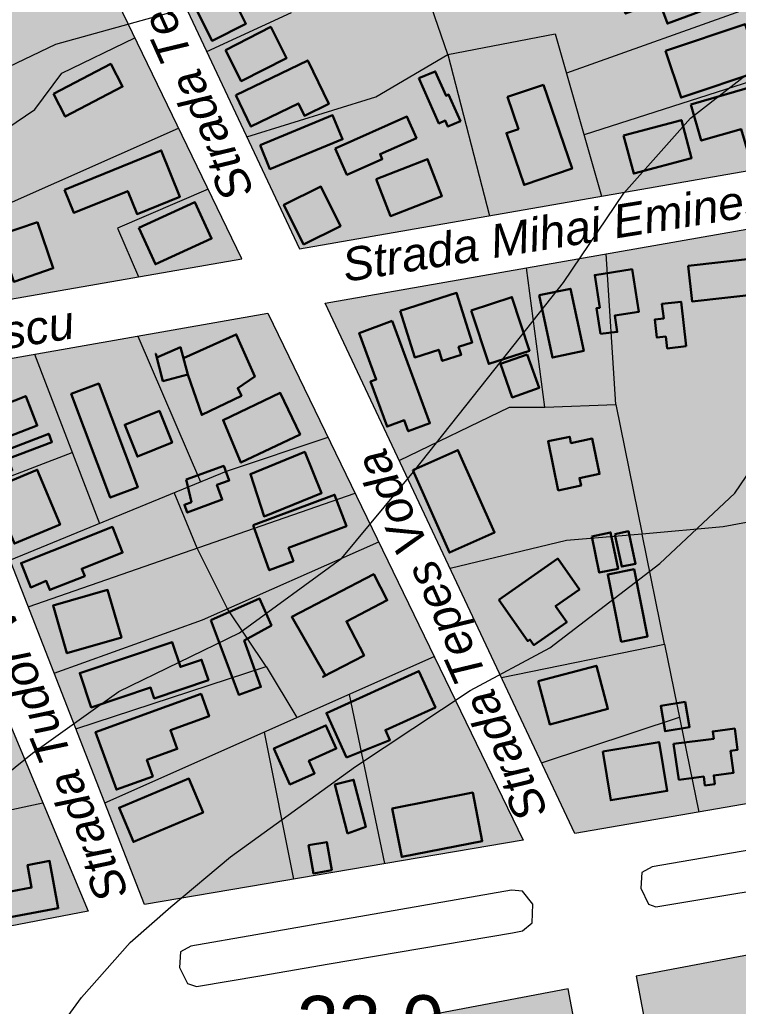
# Model space of a CAD drawing. Header units: metres. Extents: x 783184 to 1587399, y 282652 to 580595.
# Drawn here: x 788004.4 to 788150.1, y 289989.6 to 290189.6 of the extents above; entities that cross this region are included whole.
import ezdxf

# ---------------------------------------------------------------- set-up
doc = ezdxf.new("R2010")
doc.units = ezdxf.units.M
doc.header["$LTSCALE"] = 0.5
for name, color, linetype in [('cladiri', 18, 'CONTINUOUS'), ('curbe  de nivelI', 7, 'CONTINUOUS'), ('denumire strazi', 3, 'CONTINUOUS'), ('locuinte si functiuni complementare', 51, 'CONTINUOUS'), ('strazi', 7, 'CONTINUOUS')]:
    doc.layers.add(name, color=color, linetype=linetype)
doc.layers.add('cote de nivel', color=1, linetype='CONTINUOUS', lineweight=211)
doc.layers.add('Limite proprietati', color=7, linetype='CONTINUOUS', lineweight=5)
doc.styles.add('arial', font='arial.ttf')
doc.styles.add('ARIAL_ITALIC', font='ariali.ttf')

msp = doc.modelspace()

# ---------------------------------------------------------------- hatches: boundary and pattern name
at = {"layer": 'cladiri', "lineweight": 30}
h = msp.add_hatch(color=0, dxfattribs=at)
h.paths.add_polyline_path([(788031.50055, 290253.31233), (788024.57073, 290252.79468), (788025.00913, 290246.92572), (788018.55113, 290246.44332), (788018.85193, 290242.41641), (788032.23975, 290243.41646)])
h.paths.add_polyline_path([(788045.25184, 290226.40781), (788043.55887, 290233.50399), (788025.79371, 290229.26567), (788027.48668, 290222.16949)])
h.paths.add_polyline_path([(788036.14882, 290211.61245), (788039.02575, 290204.49784), (788050.16212, 290209.00105), (788047.28519, 290216.11566)])
h.paths.add_polyline_path([(788046.68501, 290196.04971), (788039.82039, 290192.6141), (788043.43471, 290185.3924), (788050.29933, 290188.82801)])
h.paths.add_polyline_path([(788049.35579, 290177.19079), (788058.55596, 290181.86847), (788055.34564, 290188.18259), (788046.14547, 290183.50491)])
h.paths.add_polyline_path([(788048.25815, 290174.33112), (788051.32819, 290167.99696), (788060.96554, 290172.66799), (788062.17383, 290170.17503), (788067.11678, 290172.57077), (788062.83846, 290181.39789)])
h.paths.add_polyline_path([(788055.17213, 290159.35992), (788069.89679, 290165.41715), (788067.89105, 290170.29296), (788053.16639, 290164.23574)])
h.paths.add_polyline_path([(788076.72573, 290157.30308), (788079.64576, 290149.82058), (788090.06121, 290153.88519), (788087.14118, 290161.3677)])
h.paths.add_polyline_path([(788110.65435, 290176.47315), (788103.35879, 290173.9977), (788105.5678, 290167.4874), (788103.13888, 290166.66324), (788106.70422, 290156.15561), (788116.4287, 290159.45522)])
h.paths.add_polyline_path([(788140.67423, 290161.57815), (788138.60129, 290169.31199), (788126.8753, 290166.16903), (788128.94823, 290158.43518)])
h.paths.add_polyline_path([(788140.50099, 290172.47457), (788142.63148, 290165.12911), (788150.71666, 290167.47415), (788152.11727, 290162.64518), (788161.76407, 290165.44316), (788158.23298, 290177.61759)])
h.paths.add_polyline_path([(788154.69162, 290179.29644), (788151.51199, 290188.76079), (788135.353, 290183.33204), (788138.53263, 290173.86769)])
h.paths.add_polyline_path([(788146.07035, 290192.66255), (788142.62149, 290202.01225), (788125.50657, 290195.69901), (788127.27393, 290190.90778), (788134.10042, 290193.4259), (788135.78192, 290188.86742)])
h.paths.add_polyline_path([(788114.7826, 290201.93748), (788121.29328, 290203.83459), (788120.05942, 290208.06906), (788129.98651, 290210.96166), (788130.75027, 290208.34055), (788138.61146, 290210.63118), (788136.61386, 290217.48674), (788127.46764, 290214.82167), (788126.69683, 290217.46701), (788111.54407, 290213.05173)])
h.paths.add_polyline_path([(788111.89288, 290227.58178), (788128.523, 290233.25653), (788126.56779, 290238.98635), (788109.93767, 290233.3116)])
h.paths.add_polyline_path([(788115.96797, 290238.90654), (788126.04723, 290243.97832), (788118.03773, 290259.8958), (788107.95847, 290254.82403)])
h.paths.add_polyline_path([(788098.09316, 290253.61047), (788091.19605, 290251.11449), (788094.77037, 290241.2376), (788101.66748, 290243.73358)])
h.paths.add_polyline_path([(788074.85526, 290230.01087), (788077.84022, 290222.40659), (788082.85712, 290224.37591), (788079.87215, 290231.98019)])
h.paths.add_polyline_path([(788062.6072, 290257.80652), (788056.46064, 290255.46755), (788064.23551, 290235.03607), (788070.38207, 290237.37504)])
h.paths.add_polyline_path([(788049.90138, 290246.12445), (788047.81691, 290257.23078), (788037.18997, 290255.23629), (788039.27444, 290244.12996)])
h.paths.add_polyline_path([(788080.21691, 290249.45096), (788088.36998, 290252.08135), (788084.63753, 290263.65035), (788076.48445, 290261.01996)])
h = msp.add_hatch(color=0, dxfattribs=at)
h.paths.add_polyline_path([(787959.1241, 290239.96917), (787950.85309, 290238.09973), (787953.05709, 290228.34854), (787956.66907, 290229.16493), (787957.21806, 290226.73601), (787961.87708, 290227.78906)])
h.paths.add_polyline_path([(787980.52119, 290230.10945), (787979.09139, 290235.53747), (787969.26262, 290232.94847), (787972.35591, 290221.20524), (787986.25872, 290224.86739), (787984.59523, 290231.18259)])
h.paths.add_polyline_path([(787987.70195, 290235.60416), (787997.14681, 290239.43688), (787993.42039, 290248.6198), (787983.97553, 290244.78709)])
h.paths.add_polyline_path([(787970.9057, 290201.70829), (787968.0931, 290208.79203), (787959.57088, 290205.40829), (787962.38348, 290198.32454)])
h.paths.add_polyline_path([(787977.77736, 290188.37382), (787973.22826, 290198.53163), (787960.55422, 290192.85564), (787965.10332, 290182.69784)])
h.paths.add_polyline_path([(787969.61683, 290176.67183), (787972.45258, 290168.74771), (787986.95543, 290173.93774), (787984.11968, 290181.86186)])
h.paths.add_polyline_path([(787989.97724, 290195.5686), (787993.28898, 290187.5052), (788003.12231, 290191.54386), (787999.81058, 290199.60727)])
h.paths.add_polyline_path([(787988.52742, 290171.66083), (787991.88256, 290164.95704), (787998.20074, 290168.11918), (787994.84561, 290174.82298)])
h.paths.add_polyline_path([(788011.27833, 290174.61037), (788013.6879, 290170.00919), (788025.31647, 290176.09889), (788022.90691, 290180.70007)])
h.paths.add_polyline_path([(788028.58074, 290147.43388), (788031.94685, 290140.06941), (788043.34833, 290145.28073), (788039.98222, 290152.6452)])
h.paths.add_polyline_path([(788036.94221, 290153.75426), (788033.12644, 290163.14229), (788013.52779, 290155.17642), (788015.44407, 290150.46176), (788026.35506, 290154.89653), (788028.25455, 290150.22316)])
h.paths.add_polyline_path([(788011.25338, 290139.26283), (788008.0465, 290148.62117), (788000.01861, 290145.87021), (788003.22549, 290136.51187)])
h.paths.add_polyline_path([(787978.01274, 290148.82452), (787980.47904, 290141.71234), (787990.66179, 290145.15432), (787991.9998, 290142.22219), (787998.71541, 290145.2867), (787994.49314, 290154.53945)])
h = msp.add_hatch(color=256, dxfattribs=at)
h.paths.add_polyline_path([(788065.51222, 290155.83053), (788058.02075, 290152.13815), (788061.98478, 290144.09552), (788069.47625, 290147.78789)])
h.paths.add_polyline_path([(788077.50363, 290162.38917), (788084.87873, 290165.65876), (788082.95003, 290170.00928), (788068.41056, 290163.56352), (788070.78943, 290158.19759), (788077.9538, 290161.37376)])
h.paths.add_polyline_path([(788091.41407, 290174.45516), (788090.90705, 290174.22933), (788088.70428, 290179.17495), (788085.38201, 290177.7758), (788089.45305, 290168.63559), (788090.71309, 290169.19682), (788091.25506, 290167.98), (788093.79436, 290169.111)])
h = msp.add_hatch(color=0, dxfattribs=at)
h.paths.add_polyline_path([(788081.5519, 290130.61063), (788084.5509, 290121.17839), (788089.40607, 290122.72211), (788090.11843, 290120.48166), (788093.93393, 290121.69481), (788093.41695, 290123.32077), (788096.20826, 290124.20828), (788093.01388, 290134.255)])
h.paths.add_polyline_path([(788104.23702, 290133.4166), (788095.99161, 290130.7216), (788099.54603, 290119.84679), (788107.79144, 290122.54179)])
h.paths.add_polyline_path([(788109.76183, 290133.76606), (788112.43858, 290121.15938), (788118.79184, 290122.50835), (788116.11509, 290135.11503)])
h.paths.add_polyline_path([(788139.97952, 290139.76517), (788140.78314, 290132.52557), (788154.64222, 290134.06397), (788153.83861, 290141.30357)])
h.paths.add_polyline_path([(788193.2531, 290074.05692), (788205.78812, 290079.61059), (788198.58867, 290095.86028), (788186.05365, 290090.30662)])
h.paths.add_polyline_path([(788186.62458, 290059.46079), (788174.21242, 290058.23068), (788176.09457, 290039.23922), (788188.50674, 290040.46933)])
h.paths.add_polyline_path([(788170.53459, 290050.41199), (788164.44044, 290049.76199), (788165.77913, 290037.21085), (788171.87329, 290037.86085)])
h.paths.add_polyline_path([(788162.89915, 290036.71225), (788161.55704, 290045.74975), (788153.93666, 290044.61808), (788155.27878, 290035.58059)])
h.paths.add_polyline_path([(788153.88477, 290047.39346), (788161.83763, 290048.16386), (788160.52577, 290061.70631), (788156.62705, 290061.32864), (788156.96618, 290057.82778), (788152.91204, 290057.43506)])
h.paths.add_polyline_path([(788135.72428, 290033.28197), (788134.09161, 290043.18502), (788122.64744, 290041.29828), (788124.28011, 290031.39523)])
h.paths.add_polyline_path([(788123.69816, 290049.92007), (788121.36461, 290058.65774), (788109.58609, 290055.51208), (788111.91963, 290046.77441)])
h.paths.add_polyline_path([(788107.46061, 290063.6716), (788107.90171, 290063.98045), (788108.69483, 290062.8477), (788115.37293, 290067.52356), (788113.09961, 290070.77035), (788117.91538, 290074.14224), (788113.5324, 290080.40205), (788101.59743, 290072.04545)])
h.paths.add_polyline_path([(788093.28743, 290102.38862), (788084.12517, 290098.30199), (788091.57357, 290081.6026), (788100.73583, 290085.68923)])
for color, points in [(256, [(788128.61798, 290139.05766), (788121.02169, 290137.88295), (788122.04751, 290131.24942), (788121.36684, 290131.14416), (788122.16873, 290125.95867), (788125.5925, 290126.36186), (788125.08156, 290129.66586), (788129.95383, 290130.41932)]), (256, [(788138.53162, 290132.46336), (788134.66911, 290132.00976), (788135.01368, 290129.07574), (788133.19245, 290128.86186), (788133.62264, 290125.19872), (788135.44303, 290125.4125), (788135.72431, 290123.01737), (788139.58765, 290123.47107)]), (0, [(788048.65212, 290114.93226), (788052.1044, 290117.30353), (788048.34751, 290125.84921), (788037.6286, 290121.01675), (788038.50779, 290117.72151), (788041.35197, 290109.53475), (788049.38389, 290113.41914)]), (0, [(788032.21429, 290121.16786), (788033.49094, 290116.38297), (788038.50779, 290117.72151), (788037.03209, 290123.25247)]), (0, [(788061.29278, 290105.56854), (788057.28646, 290113.98622), (788045.66539, 290108.45527), (788049.30982, 290099.86536)]), (0, [(788065.63344, 290093.67466), (788062.23065, 290102.02134), (788051.21587, 290097.53082), (788053.99224, 290088.92876)]), (0, [(788074.26641, 290060.74602), (788070.68301, 290067.63352), (788078.95503, 290071.93724), (788076.21588, 290077.20208), (788059.59626, 290068.55532), (788066.41917, 290056.6633)]), (0, [(788011.22365, 290070.85812), (788014.01385, 290061.1905), (788025.05942, 290064.3784), (788022.26922, 290074.04602)]), (0, [(788037.03259, 290058.4345), (788035.3501, 290063.45345), (788016.62866, 290057.17748), (788018.96096, 290050.22013), (788030.97438, 290054.24737), (788031.71708, 290052.03188), (788042.70565, 290055.71556), (788041.31314, 290059.86946)]), (256, [(788088.74637, 290050.22038), (788085.39833, 290057.59064), (788066.61828, 290049.05955), (788070.69587, 290040.08328), (788079.51028, 290043.60387), (788078.59867, 290045.61065)]), (0, [(788024.04262, 290033.55234), (788031.43532, 290036.22683), (788030.22381, 290039.57566), (788036.38114, 290041.80322), (788035.01266, 290045.58592), (788042.84583, 290048.41976), (788041.21075, 290052.93937), (788019.82754, 290045.20349)]), (0, [(788063.07165, 290039.38596), (788068.62875, 290041.85706), (788066.52876, 290046.57959), (788055.99751, 290041.89661), (788059.24101, 290034.60251), (788064.21516, 290036.81439)]), (0, [(788024.60583, 290029.87698), (788027.50517, 290022.95562), (788041.64092, 290028.87707), (788038.74158, 290035.79843)]), (256, [(788072.12888, 290035.54932), (788068.34638, 290034.56457), (788070.92283, 290024.6682), (788074.61714, 290025.99171)]), (0, [(788081.91171, 290019.91361), (788098.22698, 290023.12361), (788096.29203, 290032.95827), (788079.97676, 290029.74827)]), (0, [(788064.00724, 290016.56151), (788067.70675, 290017.21107), (788066.70511, 290022.91581), (788063.0056, 290022.26624)]), (0, [(788010.4913, 290019.07598), (788006.03088, 290018.25822), (788006.86812, 290013.69153), (787998.247, 290012.11097), (787999.16674, 290007.0943), (788012.24828, 290009.49262)]), (0, [(787999.16674, 290007.0943), (788012.24828, 290009.49262), (788010.4913, 290019.07598), (788006.03088, 290018.25822), (788006.86812, 290013.69153), (787998.247, 290012.11097)])]:
    msp.add_hatch(color=color, dxfattribs=at).paths.add_polyline_path(points)
h = msp.add_hatch(color=256, dxfattribs=at)
h.paths.add_polyline_path([(788120.53771, 290104.71052), (788116.21232, 290103.81497), (788115.95057, 290105.07919), (788111.56196, 290104.17055), (788113.62258, 290094.21792), (788118.25534, 290095.1771), (788117.93643, 290096.71738), (788122.01769, 290097.56238)])
h.paths.add_polyline_path([(788107.3415, 290121.7873), (788101.90729, 290119.86193), (788104.31179, 290113.0754), (788109.74601, 290115.00077)])
h.paths.add_polyline_path([(788079.99274, 290128.58562), (788073.28823, 290126.11813), (788076.74542, 290116.72449), (788075.57766, 290116.29472), (788078.93901, 290107.1615), (788082.4002, 290108.43534), (788083.21729, 290106.21518), (788087.62837, 290107.83861)])
h.paths.add_polyline_path([(788129.00389, 290078.23627), (788123.67519, 290077.16585), (788126.41618, 290063.52096), (788131.74487, 290064.59139)])
h.paths.add_polyline_path([(788124.25498, 290085.68201), (788120.42484, 290084.88902), (788121.94764, 290077.53392), (788125.77778, 290078.32692)])
h.paths.add_polyline_path([(788127.86999, 290085.92861), (788125.08837, 290085.32443), (788126.51607, 290078.75137), (788129.29768, 290079.35555)])
h.paths.add_polyline_path([(788164.61369, 290090.36525), (788166.91432, 290090.7959), (788166.54589, 290092.76414), (788160.52942, 290091.63794), (788162.02873, 290083.62827), (788165.74456, 290084.32382)])
at = {"layer": 'cladiri', "lineweight": 25}
for points in [[(788048.65212, 290114.93226), (788052.1044, 290117.30353), (788048.34751, 290125.84921), (788037.6286, 290121.01675), (788038.50779, 290117.72151), (788041.35197, 290109.53475), (788049.38389, 290113.41914)], [(788037.03209, 290123.25247), (788032.21429, 290121.16786), (788033.49094, 290116.38297), (788038.50779, 290117.72151)], [(788061.29278, 290105.56854), (788057.28646, 290113.98622), (788045.66539, 290108.45527), (788049.30982, 290099.86536)], [(788065.63344, 290093.67466), (788062.23065, 290102.02134), (788051.21587, 290097.53082), (788053.99224, 290088.92876)], [(788074.26641, 290060.74602), (788070.68301, 290067.63352), (788078.95503, 290071.93724), (788076.21588, 290077.20208), (788059.59626, 290068.55532), (788066.41917, 290056.6633)], [(788011.22365, 290070.85812), (788014.01385, 290061.1905), (788025.05942, 290064.3784), (788022.26922, 290074.04602)], [(788037.03259, 290058.4345), (788035.3501, 290063.45345), (788016.62866, 290057.17748), (788018.96096, 290050.22013), (788030.97438, 290054.24737), (788031.71708, 290052.03188), (788042.70565, 290055.71556), (788041.31314, 290059.86946)], [(788024.04262, 290033.55234), (788031.43532, 290036.22683), (788030.22381, 290039.57566), (788036.38114, 290041.80322), (788035.01266, 290045.58592), (788042.84583, 290048.41976), (788041.21075, 290052.93937), (788019.82754, 290045.20349)], [(788066.52876, 290046.57959), (788055.99751, 290041.89661), (788059.24101, 290034.60251), (788064.21516, 290036.81439), (788063.07165, 290039.38596), (788068.62875, 290041.85706)], [(788024.60583, 290029.87698), (788027.50517, 290022.95562), (788041.64092, 290028.87707), (788038.74158, 290035.79843)], [(788081.91171, 290019.91361), (788098.22698, 290023.12361), (788096.29203, 290032.95827), (788079.97676, 290029.74827)], [(788066.70511, 290022.91581), (788063.0056, 290022.26624), (788064.00724, 290016.56151), (788067.70675, 290017.21107)]]:
    msp.add_hatch(color=0, dxfattribs=at).paths.add_polyline_path(points)
h = msp.add_hatch(color=0, dxfattribs=at)
h.paths.add_polyline_path([(788020.4623, 290115.85698), (788014.90024, 290113.76323), (788022.80814, 290092.75584), (788028.3702, 290094.84959)])
h.paths.add_polyline_path([(788032.77116, 290110.34594), (788025.74355, 290107.53344), (788028.326, 290101.08065), (788035.35361, 290103.89316)])
at = {"layer": 'cladiri', "lineweight": 30}
h = msp.add_hatch(color=0, dxfattribs=at)
h.paths.add_polyline_path([(788022.80814, 290092.75584), (788028.3702, 290094.84959), (788020.4623, 290115.85698), (788014.90024, 290113.76323)])
h.paths.add_polyline_path([(788025.74355, 290107.53344), (788028.326, 290101.08065), (788035.35361, 290103.89316), (788032.77116, 290110.34594)])
at = {"layer": 'cladiri', "lineweight": 25}
h = msp.add_hatch(color=0, dxfattribs=at)
h.paths.add_polyline_path([(788007.98954, 290107.35219), (788005.68461, 290113.3209), (787999.25178, 290110.83675), (787998.34139, 290113.19427), (787992.6962, 290111.01428), (787995.91152, 290102.68805)])
h.paths.add_polyline_path([(788010.96501, 290104.00273), (788010.32459, 290105.70212), (787996.78842, 290100.49694), (787998.30128, 290096.56271), (788002.93013, 290098.3071), (788002.04983, 290100.64302)])
h.paths.add_polyline_path([(788007.98598, 290098.38578), (787998.7541, 290094.53716), (788003.38499, 290083.42881), (788012.61687, 290087.27743)])
h.paths.add_polyline_path([(788017.03188, 290078.32998), (788025.3001, 290081.60931), (788023.23101, 290086.82612), (788004.73878, 290079.49176), (788006.69774, 290074.55259), (788009.80984, 290075.85674), (788010.53517, 290074.02794), (788017.62316, 290076.83917)])
at = {"layer": 'cladiri', "lineweight": 30}
h = msp.add_hatch(color=0, dxfattribs=at)
h.paths.add_polyline_path([(788007.98954, 290107.35219), (788005.68461, 290113.3209), (787999.25178, 290110.83675), (787998.34139, 290113.19427), (787992.6962, 290111.01428), (787995.91152, 290102.68805)])
h.paths.add_polyline_path([(788010.96501, 290104.00273), (788010.32459, 290105.70212), (787996.78842, 290100.49694), (787998.30128, 290096.56271), (788002.93013, 290098.3071), (788002.04983, 290100.64302)])
h.paths.add_polyline_path([(788007.98598, 290098.38578), (787998.7541, 290094.53716), (788003.38499, 290083.42881), (788012.61687, 290087.27743)])
h.paths.add_polyline_path([(788017.03188, 290078.32998), (788025.3001, 290081.60931), (788023.23101, 290086.82612), (788004.73878, 290079.49176), (788006.69774, 290074.55259), (788009.80984, 290075.85674), (788010.53517, 290074.02794), (788017.62316, 290076.83917)])
h = msp.add_hatch(color=256, dxfattribs=at)
h.paths.add_polyline_path([(788046.91503, 290096.23617), (788045.82653, 290099.19278), (788038.21891, 290096.39196), (788039.24264, 290091.83502), (788037.83321, 290091.31613), (788038.41648, 290089.73185), (788045.52691, 290092.34963), (788044.43252, 290095.3222)])
h.paths.add_polyline_path([(788070.6811, 290086.95472), (788068.30213, 290093.31979), (788051.7973, 290087.15105), (788055.041, 290078.03063), (788059.95248, 290079.86632), (788058.9429, 290082.56752)])
h.paths.add_polyline_path([(788053.07607, 290072.26861), (788043.19792, 290067.88139), (788048.88689, 290052.74959), (788053.35041, 290054.35412), (788049.96618, 290063.76839), (788055.49091, 290066.83143)])
h = msp.add_hatch(color=256, dxfattribs=at)
h.paths.add_polyline_path([(788148.55879, 290041.40727), (788149.9746, 290041.59087), (788149.41394, 290045.91427), (788144.9661, 290045.33747), (788145.15793, 290043.85819), (788137.02974, 290042.80413), (788138.09439, 290035.53524), (788143.13101, 290036.18839), (788143.36287, 290034.40047), (788145.3776, 290034.66174), (788145.15039, 290036.41382), (788149.13926, 290036.9311)])
h.paths.add_polyline_path([(788139.38768, 290051.36799), (788134.41894, 290050.52942), (788135.28748, 290045.38301), (788140.25623, 290046.22157)])
at = {"layer": 'locuinte si functiuni complementare', "lineweight": 30}
h = msp.add_hatch(color=256, dxfattribs=at)
h.paths.add_polyline_path([(788398.53881, 290318.79845), (788395.51235, 290319.79757), (788248.77814, 290296.50236), (788248.77814, 290291.88773), (788299.78737, 290189.26148), (788304.69782, 290186.80865), (788483.98552, 290220.27377), (788485.82688, 290223.64642)])
h.paths.add_polyline_path([(788113.47183, 290274.51572), (788007.56516, 290257.14027), (788061.20558, 290143.19434), (788168.54746, 290161.91037)])
h.paths.add_polyline_path([(787994.04085, 290255.63312), (787938.12505, 290244.78001), (787983.12161, 290129.57968), (788049.45722, 290141.1459)])
h.paths.add_polyline_path([(788258.46586, 290241.42804), (788213.10454, 290235.29129), (788196.17564, 290230.58108), (788191.00565, 290249.16241), (788186.23441, 290286.82202), (788126.54678, 290276.66084), (788180.60981, 290164.12851), (788285.90813, 290183.49171)])
h = msp.add_hatch(color=256, dxfattribs=at)
h.paths.add_polyline_path([(788173.86693, 290151.03442), (788066.39164, 290132.17782), (788117.00974, 290024.65207), (788226.43454, 290043.55686)])
h.paths.add_polyline_path([(788054.78392, 290130.14124), (787987.51238, 290118.33841), (788029.72466, 290010.26639), (788106.49295, 290023.31318)])
h.paths.add_polyline_path([(787973.51078, 290115.88182), (787916.13873, 290105.66553), (787944.11479, 289994.66544), (788018.35154, 290008.91051)])
h = msp.add_hatch(color=256, dxfattribs=at)
h.paths.add_polyline_path([(788261.3326, 289879.25683), (788246.78961, 289876.51067), (788229.69177, 289873.28208), (788215.14878, 289870.53592), (788221.45938, 289837.11652), (788224.96394, 289834.72527), (788236.55903, 289836.91477), (788253.65687, 289840.14337), (788265.25196, 289842.33288), (788267.64321, 289845.83743)])
h.paths.add_polyline_path([(788235.5558, 290015.76443), (788189.37198, 290007.04351), (788214.43441, 289874.31906), (788260.61823, 289883.03998)])
h.paths.add_polyline_path([(788175.6151, 290004.44579), (788129.43127, 289995.72488), (788161.51868, 289825.79788), (788165.02323, 289823.40663), (788205.31125, 289831.01424), (788207.7025, 289834.5188)])
h.paths.add_polyline_path([(788115.67439, 289993.12716), (788042.95943, 289979.39635), (788075.60349, 289806.52146), (788145.37054, 289819.6956), (788147.76179, 289823.20016)])
h.paths.add_polyline_path([(788025.94788, 289979.22479), (787953.93084, 289966.73736), (788002.67795, 289793.26421), (788061.82586, 289804.0168)])

# ---------------------------------------------------------------- linework, layer by layer
at = {"layer": 'cladiri', "color": 0, "lineweight": 30}
for points in [[(788125.50657, 290195.69901), (788142.62149, 290202.01225), (788146.07035, 290192.66255), (788135.78192, 290188.86742), (788134.10042, 290193.4259), (788127.27393, 290190.90778), (788125.50657, 290195.69901)], [(788039.82039, 290192.6141), (788043.43471, 290185.3924), (788050.29933, 290188.82801), (788046.68501, 290196.04971), (788039.82039, 290192.6141)], [(788046.14547, 290183.50491), (788055.34564, 290188.18259), (788058.55596, 290181.86847), (788049.35579, 290177.19079), (788046.14547, 290183.50491)], [(788135.353, 290183.33204), (788151.51199, 290188.76079), (788154.69162, 290179.29644), (788138.53263, 290173.86769), (788135.353, 290183.33204)], [(788048.25815, 290174.33112), (788062.83846, 290181.39789), (788067.11678, 290172.57077), (788062.17383, 290170.17503), (788060.96554, 290172.66799), (788051.32819, 290167.99696), (788048.25815, 290174.33112)], [(788011.27833, 290174.61037), (788022.90691, 290180.70007), (788025.31647, 290176.09889), (788013.6879, 290170.00919), (788011.27833, 290174.61037)], [(788140.50099, 290172.47457), (788158.23298, 290177.61759), (788161.76407, 290165.44316), (788152.11727, 290162.64518), (788150.71666, 290167.47415), (788142.63148, 290165.12911), (788140.50099, 290172.47457)], [(788110.65435, 290176.47315), (788116.4287, 290159.45522), (788106.70422, 290156.15561), (788103.13888, 290166.66324), (788105.5678, 290167.4874), (788103.35879, 290173.9977), (788110.65435, 290176.47315)], [(788053.16639, 290164.23574), (788067.89105, 290170.29296), (788069.89679, 290165.41715), (788055.17213, 290159.35992), (788053.16639, 290164.23574)], [(788126.8753, 290166.16903), (788138.60129, 290169.31199), (788140.67423, 290161.57815), (788128.94823, 290158.43518), (788126.8753, 290166.16903)], [(788013.52779, 290155.17642), (788033.12644, 290163.14229), (788036.94221, 290153.75426), (788028.25455, 290150.22316), (788026.35506, 290154.89653), (788015.44407, 290150.46176), (788013.52779, 290155.17642)], [(788076.72573, 290157.30308), (788087.14118, 290161.3677), (788090.06121, 290153.88519), (788079.64576, 290149.82058), (788076.72573, 290157.30308)], [(788028.58074, 290147.43388), (788039.98222, 290152.6452), (788043.34833, 290145.28073), (788031.94685, 290140.06941), (788028.58074, 290147.43388)], [(788008.0465, 290148.62117), (788011.25338, 290139.26283), (788003.22549, 290136.51187), (788000.01861, 290145.87021), (788008.0465, 290148.62117)], [(788139.97952, 290139.76517), (788153.83861, 290141.30357), (788154.64222, 290134.06397), (788140.78314, 290132.52557), (788139.97952, 290139.76517)], [(788081.5519, 290130.61063), (788084.5509, 290121.17839), (788089.40607, 290122.72211), (788090.11843, 290120.48166), (788093.93393, 290121.69481), (788093.41695, 290123.32077), (788096.20826, 290124.20828), (788093.01388, 290134.255), (788081.5519, 290130.61063)], [(788095.99161, 290130.7216), (788099.54603, 290119.84679), (788107.79144, 290122.54179), (788104.23702, 290133.4166), (788095.99161, 290130.7216)], [(788109.76183, 290133.76606), (788112.43858, 290121.15938), (788118.79184, 290122.50835), (788116.11509, 290135.11503), (788109.76183, 290133.76606)], [(788084.12517, 290098.30199), (788091.57357, 290081.6026), (788100.73583, 290085.68923), (788093.28743, 290102.38862), (788084.12517, 290098.30199)], [(788101.59743, 290072.04545), (788113.5324, 290080.40205), (788117.91538, 290074.14224), (788113.09961, 290070.77035), (788115.37293, 290067.52356), (788108.69483, 290062.8477), (788107.90171, 290063.98045), (788107.46061, 290063.6716), (788101.59743, 290072.04545)], [(788109.58609, 290055.51208), (788121.36461, 290058.65774), (788123.69816, 290049.92007), (788111.91963, 290046.77441), (788109.58609, 290055.51208)], [(788122.64744, 290041.29828), (788124.28011, 290031.39523), (788135.72428, 290033.28197), (788134.09161, 290043.18502), (788122.64744, 290041.29828)]]:
    msp.add_lwpolyline(points, dxfattribs=at)
at = {"layer": 'cladiri', "lineweight": 30}
for points in [[(788085.38201, 290177.7758), (788089.45305, 290168.63559), (788090.71309, 290169.19682), (788091.25506, 290167.98), (788093.79436, 290169.111), (788091.41407, 290174.45516), (788090.90705, 290174.22933), (788088.70428, 290179.17495), (788085.38201, 290177.7758)], [(788068.41056, 290163.56352), (788082.95003, 290170.00928), (788084.87873, 290165.65876), (788077.50363, 290162.38917), (788077.9538, 290161.37376), (788070.78943, 290158.19759), (788068.41056, 290163.56352)], [(788061.98478, 290144.09552), (788058.02075, 290152.13815), (788065.51222, 290155.83053), (788069.47625, 290147.78789), (788061.98478, 290144.09552)], [(788122.16873, 290125.95867), (788121.36684, 290131.14416), (788122.04751, 290131.24942), (788121.02169, 290137.88295), (788128.61798, 290139.05766), (788129.95383, 290130.41932), (788125.08156, 290129.66586), (788125.5925, 290126.36186), (788122.16873, 290125.95867)], [(788139.58765, 290123.47107), (788138.53162, 290132.46336), (788134.66911, 290132.00976), (788135.01368, 290129.07574), (788133.19245, 290128.86186), (788133.62264, 290125.19872), (788135.44303, 290125.4125), (788135.72431, 290123.01737), (788139.58765, 290123.47107)], [(788107.3415, 290121.7873), (788101.90729, 290119.86193), (788104.31179, 290113.0754), (788109.74601, 290115.00077), (788107.3415, 290121.7873)], [(788038.21891, 290096.39196), (788045.82653, 290099.19278), (788046.91503, 290096.23617), (788044.43252, 290095.3222), (788045.52691, 290092.34963), (788038.41648, 290089.73185), (788037.83321, 290091.31613), (788039.24264, 290091.83502), (788038.21891, 290096.39196)], [(788051.7973, 290087.15105), (788068.30213, 290093.31979), (788070.6811, 290086.95472), (788058.9429, 290082.56752), (788059.95248, 290079.86632), (788055.041, 290078.03063), (788051.7973, 290087.15105)], [(788120.42484, 290084.88902), (788121.94764, 290077.53392), (788125.77778, 290078.32692), (788124.25498, 290085.68201), (788120.42484, 290084.88902)], [(788125.0948, 290085.29481), (788126.51607, 290078.75137), (788129.29768, 290079.35555), (788127.86999, 290085.92861), (788125.08837, 290085.32443)], [(788126.41618, 290063.52096), (788123.67519, 290077.16585), (788129.00389, 290078.23627), (788131.74487, 290064.59139), (788126.41618, 290063.52096)], [(788043.19792, 290067.88139), (788053.07607, 290072.26861), (788055.49091, 290066.83143), (788049.96618, 290063.76839), (788053.35041, 290054.35412), (788048.88689, 290052.74959), (788043.19792, 290067.88139)], [(788070.69587, 290040.08328), (788066.61828, 290049.05955), (788085.39833, 290057.59064), (788088.74637, 290050.22038), (788078.59867, 290045.61065), (788079.51028, 290043.60387), (788070.69587, 290040.08328)], [(788139.38768, 290051.36799), (788140.25623, 290046.22157), (788135.28748, 290045.38301), (788134.41894, 290050.52942), (788139.38768, 290051.36799)], [(788137.02974, 290042.80413), (788145.15793, 290043.85819), (788144.9661, 290045.33747), (788149.41394, 290045.91427), (788149.9746, 290041.59087), (788148.55879, 290041.40727), (788149.13926, 290036.9311), (788145.15039, 290036.41382), (788145.3776, 290034.66174), (788143.36287, 290034.40047), (788143.13101, 290036.18839), (788138.09439, 290035.53524), (788137.02974, 290042.80413)], [(788070.92283, 290024.6682), (788068.34638, 290034.56457), (788072.12888, 290035.54932), (788074.61714, 290025.99171), (788070.92283, 290024.6682)]]:
    msp.add_lwpolyline(points, dxfattribs=at)
for points in [[(788079.99274, 290128.58562), (788087.62837, 290107.83861), (788083.21729, 290106.21518), (788082.4002, 290108.43534), (788078.93901, 290107.1615), (788075.57766, 290116.29472), (788076.74542, 290116.72449), (788073.28823, 290126.11813), (788079.99274, 290128.58562)], [(788113.62258, 290094.21792), (788111.56196, 290104.17055), (788115.95057, 290105.07919), (788116.21232, 290103.81497), (788120.53771, 290104.71052), (788122.01769, 290097.56238), (788117.93643, 290096.71738), (788118.25534, 290095.1771), (788113.62258, 290094.21792)]]:
    msp.add_lwpolyline(points, close=True, dxfattribs=at)
at = {"layer": 'cladiri', "color": 0, "lineweight": 30}
for points in [[(788037.6286, 290121.01675), (788048.34751, 290125.84921), (788052.1044, 290117.30353), (788048.65212, 290114.93226), (788049.38389, 290113.41914), (788041.35197, 290109.53475), (788038.50779, 290117.72151), (788041.35197, 290109.53475), (788049.38389, 290113.41914), (788048.65212, 290114.93226), (788052.1044, 290117.30353), (788048.34751, 290125.84921)], [(788032.21429, 290121.16786), (788037.03209, 290123.25247), (788038.50779, 290117.72151), (788033.49094, 290116.38297), (788032.01523, 290121.91393), (788033.49094, 290116.38297), (788038.50779, 290117.72151), (788037.03209, 290123.25247)], [(788020.4623, 290115.85698), (788014.90024, 290113.76323), (788022.80814, 290092.75584), (788028.3702, 290094.84959), (788020.4623, 290115.85698), (788028.3702, 290094.84959), (788022.80814, 290092.75584), (788014.90024, 290113.76323)], [(787992.6962, 290111.01428), (787998.34139, 290113.19427), (787999.25178, 290110.83675), (788005.68461, 290113.3209), (788007.98954, 290107.35219), (787995.91152, 290102.68805), (787992.6962, 290111.01428), (787995.91152, 290102.68805), (788007.98954, 290107.35219), (788005.68461, 290113.3209), (787999.25178, 290110.83675), (787998.34139, 290113.19427)], [(788045.66539, 290108.45527), (788049.30982, 290099.86536), (788061.29278, 290105.56854), (788057.28646, 290113.98622), (788045.66539, 290108.45527), (788057.28646, 290113.98622), (788061.29278, 290105.56854), (788049.30982, 290099.86536)], [(788025.74355, 290107.53344), (788032.77116, 290110.34594), (788035.35361, 290103.89316), (788028.326, 290101.08065), (788025.74355, 290107.53344), (788028.326, 290101.08065), (788035.35361, 290103.89316), (788032.77116, 290110.34594)], [(788010.96501, 290104.00273), (788010.32459, 290105.70212), (787996.78842, 290100.49694), (787998.30128, 290096.56271), (788002.93013, 290098.3071), (788002.04983, 290100.64302), (788010.96501, 290104.00273), (788002.04983, 290100.64302), (788002.93013, 290098.3071), (787998.30128, 290096.56271), (787996.78842, 290100.49694), (788010.32459, 290105.70212)], [(788051.21587, 290097.53082), (788053.99224, 290088.92876), (788065.63344, 290093.67466), (788062.23065, 290102.02134), (788051.21587, 290097.53082), (788062.23065, 290102.02134), (788065.63344, 290093.67466), (788053.99224, 290088.92876)], [(787998.7541, 290094.53716), (788007.98598, 290098.38578), (788012.61687, 290087.27743), (788003.38499, 290083.42881), (787998.7541, 290094.53716), (788003.38499, 290083.42881), (788012.61687, 290087.27743), (788007.98598, 290098.38578)], [(788004.73878, 290079.49176), (788006.69774, 290074.55259), (788009.80984, 290075.85674), (788010.53517, 290074.02794), (788017.62316, 290076.83917), (788017.03188, 290078.32998), (788025.3001, 290081.60931), (788023.23101, 290086.82612), (788004.73878, 290079.49176), (788023.23101, 290086.82612), (788025.3001, 290081.60931), (788017.03188, 290078.32998), (788017.62316, 290076.83917), (788010.53517, 290074.02794), (788009.80984, 290075.85674), (788006.69774, 290074.55259)], [(788066.41917, 290056.6633), (788059.59626, 290068.55532), (788076.21588, 290077.20208), (788078.95503, 290071.93724), (788070.68301, 290067.63352), (788074.26641, 290060.74602), (788065.91881, 290056.40298), (788074.26641, 290060.74602), (788070.68301, 290067.63352), (788078.95503, 290071.93724), (788076.21588, 290077.20208), (788059.59626, 290068.55532)], [(788011.22365, 290070.85812), (788022.26922, 290074.04602), (788025.05942, 290064.3784), (788014.01385, 290061.1905), (788011.22365, 290070.85812), (788014.01385, 290061.1905), (788025.05942, 290064.3784), (788022.26922, 290074.04602)], [(788016.62866, 290057.17748), (788018.96096, 290050.22013), (788030.97438, 290054.24737), (788031.71708, 290052.03188), (788042.70565, 290055.71556), (788041.31314, 290059.86946), (788037.03259, 290058.4345), (788035.3501, 290063.45345), (788016.62866, 290057.17748), (788035.3501, 290063.45345), (788037.03259, 290058.4345), (788041.31314, 290059.86946), (788042.70565, 290055.71556), (788031.71708, 290052.03188), (788030.97438, 290054.24737), (788018.96096, 290050.22013)], [(788019.82754, 290045.20349), (788024.04262, 290033.55234), (788031.43532, 290036.22683), (788030.22381, 290039.57566), (788036.38114, 290041.80322), (788035.01266, 290045.58592), (788042.84583, 290048.41976), (788041.21075, 290052.93937), (788019.82754, 290045.20349), (788041.21075, 290052.93937), (788042.84583, 290048.41976), (788035.01266, 290045.58592), (788036.38114, 290041.80322), (788030.22381, 290039.57566), (788031.43532, 290036.22683), (788024.04262, 290033.55234)], [(788059.24101, 290034.60251), (788064.21516, 290036.81439), (788063.07165, 290039.38596), (788068.62875, 290041.85706), (788066.52876, 290046.57959), (788055.99751, 290041.89661), (788059.24101, 290034.60251), (788055.99751, 290041.89661), (788066.52876, 290046.57959), (788068.62875, 290041.85706), (788063.07165, 290039.38596), (788064.21516, 290036.81439)], [(788024.60583, 290029.87698), (788027.50517, 290022.95562), (788041.64092, 290028.87707), (788038.74158, 290035.79843), (788024.60583, 290029.87698), (788038.74158, 290035.79843), (788041.64092, 290028.87707), (788027.50517, 290022.95562)], [(788081.91171, 290019.91361), (788079.97676, 290029.74827), (788096.29203, 290032.95827), (788098.22698, 290023.12361), (788081.91171, 290019.91361), (788098.22698, 290023.12361), (788096.29203, 290032.95827), (788079.97676, 290029.74827)], [(788064.00724, 290016.56151), (788063.0056, 290022.26624), (788066.70511, 290022.91581), (788067.70675, 290017.21107), (788064.00724, 290016.56151), (788067.70675, 290017.21107), (788066.70511, 290022.91581), (788063.0056, 290022.26624)], [(787999.16674, 290007.0943), (787998.247, 290012.11097), (788006.86812, 290013.69153), (788006.03088, 290018.25822), (788010.4913, 290019.07598), (788012.24828, 290009.49262), (787999.16674, 290007.0943), (788012.24828, 290009.49262), (788010.4913, 290019.07598), (788006.03088, 290018.25822), (788006.86812, 290013.69153), (787998.247, 290012.11097)]]:
    msp.add_lwpolyline(points, close=True, dxfattribs=at)
at = {"layer": 'curbe  de nivelI', "color": 21, "lineweight": 5}
for points in [[(787763.85725, 289814.86542), (787780.01643, 289818.23014), (787797.07337, 289824.51095), (787809.86606, 289832.36197), (787821.76105, 289844.69929), (787832.08495, 289861.2986), (787846.67317, 289882.83281), (787881.75448, 289950.51784), (787891.18069, 289970.70618), (787895.44488, 289983.71643), (787901.06988, 290010.92135), (787902.19203, 290029.31514), (787906.7021, 290054.98375), (787918.26224, 290101.00188), (787930.88087, 290137.11786), (787950.95594, 290152.02287), (787965.86881, 290158.32881), (787983.076, 290170.94075), (788011.7546, 290184.69922), (788042.72756, 290193.29827)], [(787957.25236, 289984.64354), (787964.49704, 289996.72447), (787972.08728, 290009.25821), (787986.93775, 290024.76048), (788007.06832, 290040.9224), (788024.55884, 290053.45614), (788048.97956, 290065.33023), (788069.77017, 290080.50265), (788084.29062, 290097.98392), (788100.84484, 290118.87033), (788114.70525, 290136.35161), (788126.91561, 290154.49257), (788140.446, 290169.66498), (788156.94651, 290182.52858)], [(788010.70802, 289982.73235), (788016.99104, 289991.40991), (788026.87173, 290002.53721), (788035.08241, 290009.76998), (788047.18975, 290019.92363), (788072.55123, 290038.23043), (788095.79175, 290053.66957), (788111.93485, 290062.29321), (788134.2012, 290079.40141), (788149.43273, 290093.64828), (788158.89591, 290107.55741)]]:
    msp.add_lwpolyline(points, dxfattribs=at)
at = {"layer": 'Limite proprietati', "color": 0, "lineweight": 5}
for p, q in [((788091.27764, 290182.61479), (788086.39904, 290196.68099)), ((788153.60089, 290192.46951), (788115.29053, 290178.7811)), ((788042.36004, 290183.22706), (788059.54515, 290191.08588)), ((788013.00104, 290178.81635), (788027.76428, 290185.96235)), ((788091.27764, 290182.61479), (788112.99706, 290186.79614)), ((788112.99706, 290186.79614), (788122.41946, 290153.86754)), ((788076.63006, 290174.00691), (788091.27764, 290182.61479)), ((788091.27764, 290182.61479), (788099.69286, 290149.90495)), ((788159.95616, 290179.47579), (788118.86346, 290166.29474)), ((788007.48921, 290171.47432), (788013.00104, 290178.81635)), ((788050.5025, 290165.93041), (788076.63006, 290174.00691)), ((787975.28512, 290149.64269), (788007.48921, 290171.47432)), ((787978.34267, 290141.81474), (788036.62334, 290167.66002)), ((788042.6248, 290155.26133), (788024.28725, 290147.3505)), ((788024.28725, 290147.3505), (788028.53748, 290137.49835)), ((788125.30183, 290111.6206), (788123.32118, 290142.16614)), ((788110.88512, 290111.05944), (788107.22265, 290139.34164)), ((788028.38271, 290125.50913), (788041.1113, 290095.93994)), ((788007.42469, 290121.83204), (788020.60598, 290087.5326)), ((788110.88512, 290111.05944), (788125.30183, 290111.6206)), ((788125.30183, 290111.6206), (788130.63342, 290085.3675)), ((788081.40353, 290100.28875), (788103.77035, 290111.05944)), ((788103.77035, 290111.05944), (788110.88512, 290111.05944)), ((788046.33967, 290098.0836), (788066.95678, 290104.99277)), ((787996.68751, 290094.84822), (788015.07848, 290101.91588)), ((788002.45221, 290080.08941), (788046.33967, 290098.0836)), ((788006.16058, 290070.59523), (788072.44168, 290093.66127)), ((788040.40388, 290082.51201), (788035.79246, 290093.75917)), ((788161.63132, 290089.57528), (788147.08329, 290086.80689)), ((788130.62961, 290085.36716), (788115.32604, 290084.02807)), ((788147.08329, 290086.80689), (788130.62961, 290085.36716)), ((788135.19531, 290063.04332), (788130.63342, 290085.3675)), ((788041.50353, 290067.93954), (788077.23455, 290083.75945)), ((788115.32604, 290084.02807), (788102.66067, 290080.99073)), ((788046.55285, 290070.17512), (788040.40388, 290082.51201)), ((788102.66067, 290080.99073), (788091.72293, 290078.36771)), ((788054.41995, 290058.47705), (788046.55285, 290070.17512)), ((788011.40869, 290057.15901), (788041.50353, 290067.93954)), ((788102.1188, 290056.28423), (788135.19531, 290063.04332)), ((788135.19531, 290063.04332), (788142.15281, 290028.99592)), ((788021.67944, 290030.86379), (788088.49096, 290060.50431)), ((788015.80552, 290045.90221), (788054.41995, 290058.47705)), ((788054.41995, 290058.47705), (788060.63683, 290048.147)), ((788071.22417, 290052.84401), (788078.41701, 290018.54167)), ((788110.26878, 290038.97159), (788138.22641, 290048.21026)), ((788054.00278, 290045.20384), (788059.95365, 290015.40382)), ((787984.21404, 290025.60501), (788009.15246, 290030.85568))]:
    msp.add_line(p, q, dxfattribs=at)
at = {"layer": 'strazi', "color": 0, "lineweight": 20}
for p, q in [((788104.17316, 290013.14659), (788052.33935, 290004.09883)), ((788106.39191, 290012.964), (788104.17316, 290013.14659)), ((788108.48105, 290010.31048), (788106.39191, 290012.964)), ((788108.36134, 290006.55664), (788108.48105, 290010.31048)), ((788106.37111, 290004.92305), (788108.36134, 290006.55664)), ((788052.33935, 290004.09883), (788039.15228, 290001.80765)), ((788067.15482, 289998.21993), (788104.33786, 290004.54093)), ((788104.33786, 290004.54093), (788106.37111, 290004.92305)), ((788039.15228, 290001.80765), (788037.05309, 290000.66435)), ((788037.05309, 290000.66435), (788036.85072, 289997.49646)), ((788036.85072, 289997.49646), (788038.44712, 289994.2564)), ((788053.5166, 289995.83583), (788067.15482, 289998.21993)), ((788040.26046, 289993.63605), (788053.5166, 289995.83583)), ((788038.44712, 289994.2564), (788040.26046, 289993.63605))]:
    msp.add_line(p, q, dxfattribs=at)
for points in [[(788007.56516, 290257.14027), (788061.20558, 290143.19434), (788168.54746, 290161.91037), (788113.47183, 290274.51572)], [(788049.45722, 290141.1459), (787994.04085, 290255.63312), (787938.12505, 290244.78001), (787983.12161, 290129.57968)], [(788066.39164, 290132.17782), (788173.86693, 290151.03442), (788226.43454, 290043.55686), (788117.00974, 290024.65207)], [(787987.51238, 290118.33841), (788054.78392, 290130.14124), (788106.49295, 290023.31318), (788029.72466, 290010.26639)], [(788218.63714, 290032.84213), (788166.80334, 290023.79437), (788132.66073, 290017.86228), (788130.56154, 290016.71899), (788130.35917, 290013.55109), (788131.95557, 290010.31103), (788133.44716, 290009.80076), (788167.98058, 290015.53138), (788181.6188, 290017.91547), (788218.80185, 290024.23647), (788220.8351, 290024.6186), (788222.82533, 290026.25219), (788222.94503, 290030.00602), (788220.8559, 290032.65955)], [(788042.95943, 289979.39635), (788075.60349, 289806.52146), (788145.37054, 289819.6956), (788147.76179, 289823.20016), (788115.67439, 289993.12716)]]:
    msp.add_lwpolyline(points, close=True, dxfattribs=at)
for points in [[(787916.13873, 290105.66553), (787973.51078, 290115.88182), (788018.35154, 290008.91051), (787944.11479, 289994.66544), (787916.13873, 290105.66553)], [(788175.6151, 290004.44579), (788129.43127, 289995.72488), (788161.51868, 289825.79788), (788165.02323, 289823.40663), (788205.31125, 289831.01424), (788207.7025, 289834.5188), (788175.6151, 290004.44579)]]:
    msp.add_lwpolyline(points, dxfattribs=at)

# ---------------------------------------------------------------- texts
at = {"layer": 'cote de nivel', "color": 32, "lineweight": 30, "style": 'arial'}
msp.add_text('23,0', height=11, rotation=0.3467557, dxfattribs=at).set_placement((788060.65003, 289980.70154))
at = {"layer": 'denumire strazi', "color": 0, "lineweight": 30, "style": 'ARIAL_ITALIC'}
for s, rotation, p in [('Strada M. Viteazu', 114.2635112, (788172.99021, 290174.08779)), ('Strada Tepes Voda', 114.1633384, (788052.05742, 290154.81373)), ('Strada Mihai Eminescu', 9.1397165, (788070.46202, 290136.4599)), ('Strada Mihai Eminescu', 9.1397165, (787920.21162, 290109.73949)), ('Strada Tudor Vladimirescu', 112.3631302, (788026.63562, 290012.48851)), ('Strada Tepes Voda', 114.1633384, (788111.65254, 290029.05738))]:
    msp.add_text(s, height=6.75, rotation=rotation, dxfattribs=at).set_placement(p)

doc.saveas('drawing.dxf')
